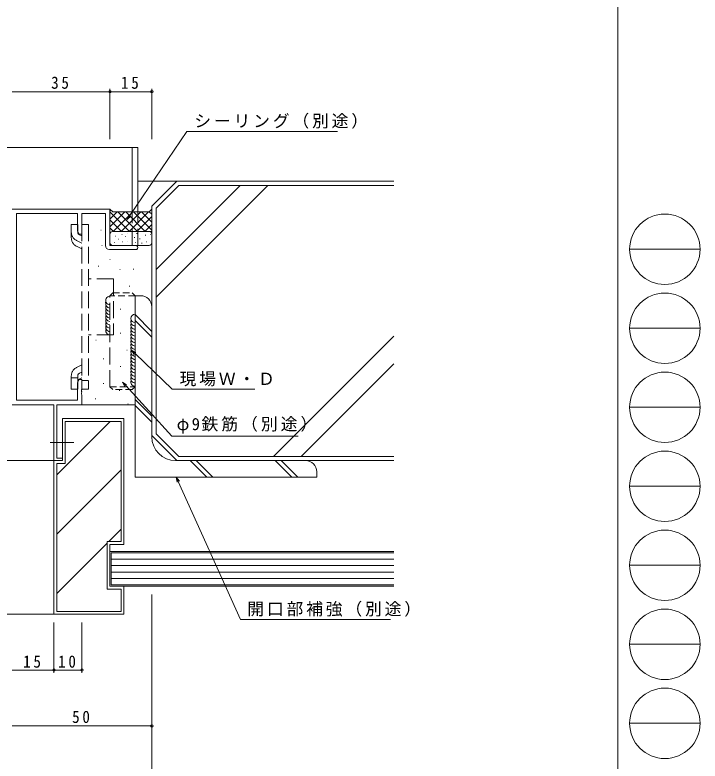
# Model space of a CAD drawing. Units: millimetres, scale not verified. Extents: x -594 to 539, y -420 to 386.
# Drawn here: x 294.4 to 539.5, y -284.1 to -17 of the extents above; entities that cross this region are included whole.
import ezdxf

# ---------------------------------------------------------------- set-up
doc = ezdxf.new("R2010")
doc.units = ezdxf.units.MM
doc.header["$LTSCALE"] = 2
for name, pattern in [('CHAIN2', [12, 9, -1, 1, -1]), ('DASHED1', [1.8, 1.2, -0.6]), ('DASHED3', [4, 3, -1])]:
    doc.linetypes.add(name, pattern=pattern)
for name, color, linetype, lineweight in [('0-1_YKK_ZWAK', 7, 'Continuous', 9), ('0-3_YKK_11', 7, 'Continuous', 9), ('0-4_YKK_12', 2, 'Continuous', 9), ('0-5_YKK_13', 4, 'Continuous', 9), ('0-6_YKK_D', 6, 'Continuous', 9), ('0-7_YSS_K', 3, 'Continuous', 9), ('0-8_YSS_KE', 3, 'Continuous', 9)]:
    doc.layers.add(name, color=color, linetype=linetype, lineweight=lineweight)
doc.styles.add('ＭＳ ゴシック', font='')
doc.styles.get('ＭＳ ゴシック').set_extended_font_data('MS Gothic')

msp = doc.modelspace()

# ---------------------------------------------------------------- linework, layer by layer
at = {"layer": '0-1_YKK_ZWAK'}
for p, q in [((510, 382), (510, -368)), ((514.252, -100.88), (539.452, -100.88)), ((514.252, -129.16), (539.452, -129.16)), ((514.252, -157.44), (539.452, -157.44)), ((514.252, -185.72), (539.452, -185.72)), ((514.252, -214), (539.452, -214)), ((514.252, -242.28), (539.452, -242.28)), ((514.252, -270.56), (539.452, -270.56))]:
    msp.add_line(p, q, dxfattribs=at)
for centre in [(526.852, -100.88), (526.852, -129.16), (526.852, -157.44), (526.852, -185.72), (526.852, -214), (526.852, -242.28), (526.852, -270.56)]:
    msp.add_circle(centre, 12.6, dxfattribs=at)
at = {"layer": '0-3_YKK_11'}
for p, q in [((328.328, -86.506), (293.328, -86.506)), ((328.328, -99.506), (328.328, -86.506)), ((294.958, -88.136), (316.698, -88.136)), ((294.958, -154.876), (294.958, -88.136)), ((316.698, -88.136), (316.698, -94.415)), ((318.328, -88.136), (326.698, -88.136)), ((318.328, -95.506), (318.328, -88.136)), ((326.698, -88.136), (326.698, -99.506)), ((316.698, -94.415), (317.328, -95.506)), ((317.328, -95.506), (318.328, -95.506)), ((328.198, -101.006), (337.578, -101.006)), ((337.578, -99.506), (328.328, -99.506)), ((317.328, -147.506), (316.698, -148.598)), ((316.698, -148.598), (316.698, -154.876)), ((318.328, -147.506), (317.328, -147.506)), ((318.328, -151.048), (318.328, -147.506)), ((318.208, -151.231), (318.328, -151.048)), ((318.208, -151.781), (318.208, -151.231)), ((318.328, -151.965), (318.208, -151.781)), ((318.208, -152.231), (318.328, -152.048)), ((318.208, -152.781), (318.208, -152.231)), ((318.328, -152.048), (318.328, -151.965)), ((316.698, -154.876), (294.958, -154.876)), ((318.328, -152.965), (318.208, -152.781)), ((318.328, -156.506), (318.328, -152.965)), ((293.328, -156.506), (308.328, -156.506)), ((308.328, -156.506), (308.328, -176.506)), ((309.328, -156.506), (318.328, -156.506)), ((309.328, -175.606), (309.328, -156.506)), ((311.328, -175.606), (309.328, -175.606)), ((311.328, -176.506), (311.328, -175.606)), ((308.328, -176.506), (311.328, -176.506))]:
    msp.add_line(p, q, dxfattribs=at)
for centre, radius, start, end in [((328.198, -99.506), 1.5, 180, 269.99998), ((337.578, -100.256), 0.75, 269.99998, 90)]:
    msp.add_arc(centre, radius, start, end, dxfattribs=at)
at = {"layer": '0-4_YKK_12'}
for p, q in [((144.828, -64.506), (338.328, -64.506)), ((336.328, -87.506), (336.328, -64.506)), ((338.328, -87.506), (338.328, -64.506)), ((144.828, -176.506), (308.628, -176.506))]:
    msp.add_line(p, q, dxfattribs=at)
at = {"layer": '0-4_YKK_12', "linetype": 'DASHED3'}
for p, q in [((336.328, -99.506), (336.328, -87.506)), ((338.328, -99.506), (338.328, -87.506))]:
    msp.add_line(p, q, dxfattribs=at)
at = {"layer": '0-5_YKK_13', "linetype": 'DASHED3'}
for p, q in [((314.528, -94.779), (314.528, -92.006)), ((314.528, -92.006), (316.828, -92.006)), ((316.828, -94.779), (316.828, -92.006)), ((318.328, -92.006), (318.328, -151.006)), ((318.328, -92.006), (320.628, -92.006)), ((320.628, -92.006), (320.628, -151.006)), ((314.528, -96.838), (314.528, -94.3)), ((318.328, -96.122), (317.4, -95.683)), ((316.416, -97.762), (318.328, -98.667)), ((316.433, -99.829), (318.328, -100.713)), ((329.628, -111.506), (320.628, -111.506)), ((329.628, -111.506), (329.628, -131.506)), ((329.628, -131.506), (320.628, -131.506)), ((316.433, -143.184), (318.328, -142.3)), ((314.528, -146.174), (314.528, -148.712)), ((316.828, -146.174), (316.828, -151.006)), ((318.328, -146.89), (316.828, -147.6)), ((318.328, -144.838), (317.405, -145.268)), ((314.528, -146.949), (316.828, -146.949)), ((314.528, -148.712), (314.528, -151.006)), ((318.328, -147.831), (320.628, -147.831)), ((314.528, -151.006), (316.828, -151.006)), ((318.328, -151.006), (320.628, -151.006))]:
    msp.add_line(p, q, dxfattribs=at)
at = {"layer": '0-5_YKK_13', "linetype": 'CHAIN2'}
msp.add_line((306.996, -170.006), (315.368, -170.006), dxfattribs=at)
at = {"layer": '0-5_YKK_13', "linetype": 'DASHED3'}
for centre, radius, start, end in [((317.828, -94.779), 3.3, 180, 244.66911), ((317.828, -94.779), 1, 180, 244.66911), ((317.828, -96.838), 3.3, 180, 245), ((317.828, -146.174), 3.3, 115, 180), ((317.828, -146.174), 1, 115, 180)]:
    msp.add_arc(centre, radius, start, end, dxfattribs=at)
at = {"layer": '0-6_YKK_D'}
for p, q in [((328.328, -44.506), (293.328, -44.506)), ((328.328, -61.506), (328.328, -43.506)), ((328.328, -61.506), (328.328, -43.506)), ((343.328, -44.506), (328.328, -44.506)), ((343.328, -61.506), (343.328, -43.506)), ((335.453, -88.785), (355.819, -58.719)), ((355.819, -58.719), (409.72, -58.719)), ((334.499, -90.193), (335.076, -88.53)), ((334.499, -90.193), (335.453, -88.785)), ((335.83, -89.041), (334.499, -90.193)), ((336.091, -136.978), (337.313, -138.16)), ((336.091, -136.978), (337.63, -137.832)), ((336.996, -138.487), (336.091, -136.978)), ((337.313, -138.16), (350.546, -150.959)), ((332.828, -148.429), (333.971, -149.687)), ((332.828, -148.429), (334.308, -149.38)), ((333.634, -149.993), (332.828, -148.429)), ((333.971, -149.687), (350.464, -167.829)), ((350.546, -150.959), (380.126, -150.959)), ((350.464, -167.829), (395.724, -167.829)), ((352.076, -182.506), (352.776, -184.055)), ((352.076, -182.506), (353.191, -183.867)), ((352.361, -184.243), (352.076, -182.506)), ((352.776, -184.055), (375.096, -233.391)), ((343.328, -224.471), (343.328, -272.506)), ((343.328, -224.471), (343.328, -292.506)), ((308.328, -234.506), (308.328, -252.506)), ((308.328, -234.506), (308.328, -252.506)), ((318.328, -234.506), (318.328, -252.506)), ((375.096, -233.391), (428.676, -233.391)), ((308.328, -251.506), (293.328, -251.506)), ((318.328, -251.506), (308.328, -251.506)), ((343.328, -271.506), (293.328, -271.506))]:
    msp.add_line(p, q, dxfattribs=at)
for centre in [(328.328, -44.506), (328.328, -44.506), (343.328, -44.506), (308.328, -251.506), (318.328, -251.506), (343.328, -271.506)]:
    msp.add_circle(centre, 0.425, dxfattribs=at)
at = {"layer": '0-7_YSS_K'}
for p, q in [((338.328, -76.506), (352.328, -76.506)), ((344.828, -118.001), (384.823, -78.006)), ((374.923, -78.006), (344.828, -108.101)), ((344.828, -86.128), (352.949, -78.006)), ((429.884, -78.006), (352.949, -78.006)), ((328.328, -86.506), (329.328, -87.506)), ((328.328, -87.222), (328.686, -86.864)), ((328.328, -90.051), (330.872, -87.506)), ((328.328, -92.879), (333.7, -87.506)), ((328.328, -87.506), (335.328, -94.506)), ((329.328, -87.506), (342.328, -87.506)), ((329.529, -94.506), (336.529, -87.506)), ((331.156, -87.506), (338.156, -94.506)), ((332.357, -94.506), (339.357, -87.506)), ((333.985, -87.506), (340.985, -94.506)), ((335.186, -94.506), (342.186, -87.506)), ((336.813, -87.506), (343.328, -94.021)), ((339.641, -87.506), (343.328, -91.193)), ((343.328, -86.506), (342.328, -87.506)), ((342.399, -87.435), (343.328, -88.364)), ((344.828, -86.128), (344.828, -166.885)), ((328.328, -90.335), (332.499, -94.506)), ((338.014, -94.506), (343.328, -89.193)), ((328.328, -93.163), (329.671, -94.506)), ((340.843, -94.506), (343.328, -92.021)), ((325.057, -94.033), (325.257, -94.033)), ((328.328, -95.506), (328.328, -98.506)), ((329.328, -94.506), (343.328, -94.506)), ((332.69, -95.549), (332.59, -95.549)), ((334.559, -95.184), (334.459, -95.184)), ((334.559, -95.184), (334.459, -95.184)), ((337.844, -95.208), (338.044, -95.208)), ((340.99, -95.821), (341.19, -95.821)), ((342.829, -95.535), (343.029, -95.535)), ((343.328, -95.506), (343.328, -98.506)), ((329.968, -98.432), (329.868, -98.432)), ((330.455, -96.158), (330.355, -96.158)), ((331.471, -97.214), (331.371, -97.214)), ((332.852, -98.269), (332.752, -98.269)), ((333.909, -96.321), (333.809, -96.321)), ((334.802, -98.188), (334.702, -98.188)), ((337.027, -96.72), (337.227, -96.72)), ((337.435, -98.477), (337.635, -98.477)), ((338.906, -97.088), (339.106, -97.088)), ((339.642, -98.681), (339.842, -98.681)), ((341.399, -98.232), (341.599, -98.232)), ((325.415, -99.574), (325.615, -99.574)), ((329.328, -99.506), (342.328, -99.506)), ((328.275, -104.58), (328.475, -104.58)), ((324.163, -106.904), (324.363, -106.904)), ((331.851, -108.155), (332.051, -108.155)), ((336.677, -107.977), (336.877, -107.977)), ((335.247, -114.055), (335.447, -114.055)), ((337.328, -117.506), (339.328, -117.506)), ((337.328, -182.506), (337.328, -117.506)), ((326.666, -119.954), (326.866, -119.954)), ((332.029, -122.278), (332.229, -122.278)), ((343.328, -168.006), (343.328, -121.506)), ((337.328, -124.255), (343.328, -130.255)), ((337.328, -126.376), (343.328, -132.376)), ((332.029, -130.859), (332.229, -130.859)), ((323.27, -133.362), (323.469, -133.362)), ((386.818, -175.006), (429.884, -131.94)), ((334.353, -136.938), (334.553, -136.938)), ((325.951, -140.156), (326.151, -140.156)), ((332.029, -142.837), (332.229, -142.837)), ((396.717, -175.006), (429.884, -141.84)), ((325.951, -148.915), (326.151, -148.915)), ((331.672, -151.418), (331.872, -151.418)), ((323.091, -154.457), (323.291, -154.457)), ((337.328, -154.66), (343.328, -160.66)), ((318.328, -156.506), (337.328, -156.506)), ((334.711, -156.245), (334.911, -156.245)), ((337.328, -156.782), (343.328, -162.782)), ((328.475, -162.507), (309.328, -181.654)), ((312.328, -177.507), (312.328, -162.507)), ((332.328, -162.507), (312.328, -162.507)), ((332.328, -162.507), (332.328, -205.506)), ((344.828, -166.885), (352.949, -175.006)), ((429.884, -175.006), (352.949, -175.006)), ((309.328, -177.506), (312.328, -177.506)), ((309.328, -177.506), (309.328, -204.006)), ((312.328, -177.507), (309.328, -177.507)), ((309.328, -230.507), (309.328, -177.507)), ((351.828, -176.506), (398.328, -176.506)), ((357.052, -176.506), (363.052, -182.506)), ((359.174, -176.506), (365.174, -182.506)), ((387.458, -176.506), (393.458, -182.506)), ((389.579, -176.506), (395.579, -182.506)), ((309.328, -202.867), (332.328, -179.867)), ((402.328, -180.506), (402.328, -182.506)), ((402.328, -182.506), (337.328, -182.506)), ((327.902, -205.506), (332.328, -201.08)), ((327.328, -205.506), (332.328, -205.506)), ((327.328, -222.507), (327.328, -205.506)), ((309.328, -224.08), (327.328, -206.08)), ((328.328, -209.006), (328.328, -221.506)), ((429.884, -209.006), (328.328, -209.006)), ((328.828, -209.506), (328.828, -221.006)), ((429.884, -209.506), (328.828, -209.506)), ((328.828, -211.806), (429.884, -211.806)), ((328.828, -214.106), (429.884, -214.106)), ((328.828, -216.406), (429.884, -216.406)), ((328.828, -218.706), (429.884, -218.706)), ((328.328, -221.506), (429.884, -221.506)), ((328.828, -221.006), (429.884, -221.006)), ((332.328, -222.507), (327.328, -222.507)), ((332.328, -222.507), (332.328, -230.507)), ((308.328, -231.506), (144.828, -231.506)), ((309.328, -230.507), (332.328, -230.507))]:
    msp.add_line(p, q, dxfattribs=at)
at = {"layer": '0-7_YSS_K', "linetype": 'DASHED1'}
for p, q in [((328.328, -117.506), (329.328, -116.506)), ((337.328, -117.506), (328.328, -117.506)), ((329.328, -116.506), (336.328, -116.506)), ((336.328, -116.506), (337.328, -117.506)), ((329.328, -151.098), (328.328, -150.098)), ((328.328, -150.098), (337.328, -150.098)), ((336.328, -151.098), (329.328, -151.098)), ((337.328, -150.098), (336.328, -151.098))]:
    msp.add_line(p, q, dxfattribs=at)
at = {"layer": '0-7_YSS_K', "linetype": 'DASHED3'}
for p, q in [((328.328, -150.098), (328.328, -117.506)), ((337.328, -150.098), (337.328, -117.506))]:
    msp.add_line(p, q, dxfattribs=at)
at = {"layer": '0-7_YSS_K'}
for centre, radius, start, end in [((329.328, -95.506), 1, 90, 180), ((342.328, -95.506), 1, 0, 90), ((329.328, -98.506), 1, 180, 270), ((342.328, -98.506), 1, 270, 0), ((339.328, -121.506), 4, 0, 90), ((328.328, -119.206), 1.5, 89.99849, 269.99849), ((328.328, -120.406), 1.5, 156.4203, 269.99849), ((328.328, -121.606), 1.5, 156.4203, 269.99849), ((328.328, -122.806), 1.5, 156.4203, 269.99849), ((328.328, -124.006), 1.5, 156.4203, 269.99849), ((328.328, -125.206), 1.5, 156.4203, 269.99849), ((337.328, -125.631), 1.5, 90, 270), ((328.328, -126.406), 1.5, 156.4203, 269.99849), ((328.328, -127.606), 1.5, 156.4203, 269.99849), ((337.328, -126.831), 1.5, 156.42181, 270), ((337.328, -128.031), 1.5, 156.42181, 270), ((328.328, -128.806), 1.5, 156.4203, 269.99849), ((328.328, -130.006), 1.5, 156.4203, 269.99849), ((337.328, -129.231), 1.5, 156.42181, 270), ((337.328, -130.431), 1.5, 156.42181, 270), ((337.328, -131.631), 1.5, 156.42181, 270), ((337.328, -132.831), 1.5, 156.42181, 270), ((337.328, -134.031), 1.5, 156.42181, 270), ((337.328, -135.231), 1.5, 156.42181, 270), ((337.328, -136.431), 1.5, 156.42181, 270), ((337.328, -137.631), 1.5, 156.42181, 270), ((337.328, -138.831), 1.5, 156.42181, 270), ((337.328, -140.031), 1.5, 156.42181, 270), ((337.328, -141.231), 1.5, 156.42181, 270), ((337.328, -142.431), 1.5, 156.42181, 270), ((337.328, -143.631), 1.5, 156.42181, 270), ((337.328, -144.831), 1.5, 156.42181, 270), ((337.328, -146.031), 1.5, 156.42181, 270), ((337.328, -147.231), 1.5, 156.42181, 270), ((337.328, -148.431), 1.5, 156.42181, 270), ((351.828, -168.006), 8.5, 180, 270), ((398.328, -180.506), 4, 0, 90)]:
    msp.add_arc(centre, radius, start, end, dxfattribs=at)
at = {"layer": '0-8_YSS_KE'}
for p, q in [((343.328, -85.506), (352.328, -76.506)), ((352.328, -76.506), (429.884, -76.506)), ((343.328, -85.506), (343.328, -167.506)), ((333.328, -161.506), (311.328, -161.506)), ((311.328, -161.506), (311.328, -176.506)), ((333.328, -206.506), (333.328, -161.506)), ((343.328, -167.506), (352.328, -176.506)), ((311.328, -176.506), (308.328, -176.506)), ((308.328, -176.506), (308.328, -231.506)), ((308.328, -176.506), (308.328, -204.506)), ((311.328, -176.506), (308.328, -176.506)), ((352.328, -176.506), (429.884, -176.506)), ((328.328, -221.507), (328.328, -206.506)), ((328.328, -206.506), (333.328, -206.506)), ((328.328, -221.507), (333.328, -221.507)), ((333.328, -231.506), (333.328, -221.506)), ((308.328, -231.506), (333.328, -231.506))]:
    msp.add_line(p, q, dxfattribs=at)

# ---------------------------------------------------------------- texts
at = {"layer": '0-6_YKK_D', "color": 7, "char_height": 4.399, "attachment_point": 7, "style": 'ＭＳ ゴシック'}
for s, insert in [('\\T1.36;\\W0.9;35', (307.308, -43.506)), ('\\T1.36;\\W0.9;15', (332.308, -43.506)), ('\\T1.17;シーリング（別途）', (358.519, -57.719)), ('\\T1.17;現場Ｗ・Ｄ', (353.246, -149.959)), ('\\T1.18;φ9鉄筋（別途）', (352.204, -166.829)), ('\\T1.17;開口部補強（別途）', (377.476, -232.391)), ('\\T1.36;\\W0.9;15', (297.308, -250.706)), ('\\T1.36;\\W0.9;10', (309.808, -250.706)), ('\\T1.36;\\W0.9;50', (314.808, -270.506))]:
    msp.add_mtext(s, dxfattribs=dict(at, insert=insert))

doc.saveas('drawing.dxf')
